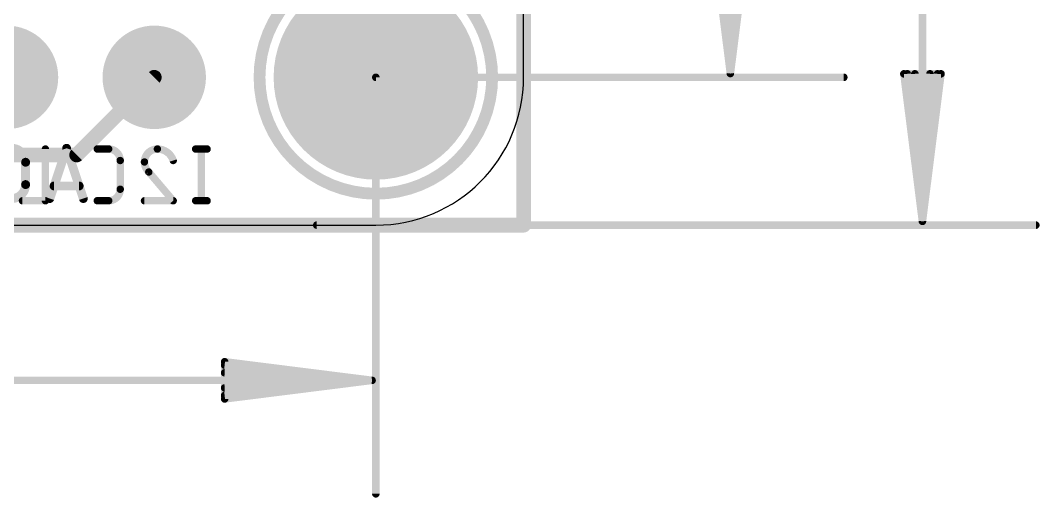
# Model space of a CAD drawing. Extents: x -0.1 to 34.3, y -4.7 to 17.9.
# Drawn here: x 16.75 to 34.27, y -4.68 to 3.52 of the extents above; entities that cross this region are included whole.
import ezdxf

# ---------------------------------------------------------------- set-up
doc = ezdxf.new("R2010")
doc.units = 0
for name, color, linetype in [('1', 12, 'CONTINUOUS'), ('16', 5, 'CONTINUOUS'), ('17', 110, 'CONTINUOUS'), ('20', 31, 'CONTINUOUS'), ('21', 40, 'CONTINUOUS'), ('22', 6, 'CONTINUOUS'), ('47', 253, 'CONTINUOUS')]:
    doc.layers.add(name, color=color, linetype=linetype)

# ---------------------------------------------------------------- blocks, each defined once
blk = doc.blocks.new('ROUNDP')
at = {"const_width": 0.5}
blk.add_lwpolyline([(0, -0.25, 1), (0, 0.25, 1), (0, -0.25)], format="xyb", dxfattribs=at)

msp = doc.modelspace()

# ---------------------------------------------------------------- linework, layer by layer
at = {"layer": '1', "const_width": 0.254}
for points in [[(25.4, 17.78), (25.4, 0)], [(17.7165, 1.2065), (19.05, 2.54)], [(13.589, 1.2065), (17.7165, 1.2065)], [(25.4, 0), (0, 0)]]:
    msp.add_lwpolyline(points, dxfattribs=at)
at = {"layer": '1', "const_width": 0.127}
for points in [[(19.0949, 2.4951, 1), (19.0051, 2.5849)], [(17.6716, 1.2514, 1), (17.7614, 1.1616)], [(17.7165, 1.143, 1), (17.7165, 1.27)], [(25.3365, 0, 1), (25.4635, 0)], [(25.4, -0.0635, 1), (25.4, 0.0635)]]:
    msp.add_lwpolyline(points, format="xyb", dxfattribs=at)
at = {"layer": '16', "const_width": 0.254}
for points in [[(25.4, 17.78), (25.4, 0)], [(25.4, 0), (0, 0)]]:
    msp.add_lwpolyline(points, dxfattribs=at)
at = {"layer": '16', "const_width": 0.127}
for points in [[(25.3365, 0, 1), (25.4635, 0)], [(25.4, -0.0635, 1), (25.4, 0.0635)]]:
    msp.add_lwpolyline(points, format="xyb", dxfattribs=at)
at = {"layer": '20'}
for p, q in [((25.4, 2.54), (25.4, 15.24)), ((2.54, 0), (22.86, 0))]:
    msp.add_line(p, q, dxfattribs=at)
msp.add_arc((22.86, 2.54), 2.54, 270, 0, dxfattribs=at)
at = {"layer": '21'}
for points, const_width in [([(22.86, 0.54, 1), (22.86, 4.54, 1), (22.86, 0.54)], 0.2032), ([(16.8377, 1.0809, 0.4142), (16.5978, 1.3208)], 0.1524), ([(17.5788, 1.3328, 1), (17.5065, 1.3088)], 0.0762), ([(17.5788, 1.3088, 1), (17.5065, 1.3328)], 0.0762), ([(16.8758, 1.0809, 1), (16.7996, 1.0809)], 0.0762), ([(16.7996, 1.0809, 1), (16.8758, 1.0809)], 0.0762), ([(16.5978, 0.4572, 0.4142), (16.8377, 0.6971)], 0.1524), ([(16.8758, 0.6971, 1), (16.7996, 0.6971)], 0.0762), ([(16.7996, 0.6971, 1), (16.8758, 0.6971)], 0.0762), ([(17.3267, 0.7112, 1), (17.3267, 0.635)], 0.0762), ([(17.7585, 0.635, 1), (17.7585, 0.7112)], 0.0762), ([(17.2186, 0.4692, 1), (17.2909, 0.4452)], 0.0762), ([(17.7944, 0.4452, 1), (17.8667, 0.4692)], 0.0762)]:
    msp.add_lwpolyline(points, format="xyb", dxfattribs=dict(at, const_width=const_width))
at = {"layer": '21', "const_width": 0.1524}
for points in [[(17.2548, 0.4572), (17.5426, 1.3208)], [(17.5426, 1.3208), (17.8305, 0.4572)], [(16.8377, 1.0809), (16.8377, 0.6971)], [(17.7585, 0.6731), (17.3267, 0.6731)]]:
    msp.add_lwpolyline(points, dxfattribs=at)
at = {"layer": '22', "const_width": 0.127}
for points in [[(17.1789, 1.3081), (17.1789, 0.4191)], [(18.2672, 1.3081), (18.0697, 1.3081)], [(19.9591, 1.3081), (19.7616, 1.3081)], [(19.8604, 1.3081), (19.8604, 0.4191)], [(18.4648, 0.6167), (18.4648, 1.1105)], [(18.956, 0.913), (19.3758, 0.4191)], [(17.1789, 0.4191), (16.7838, 0.4191)], [(18.0697, 0.4191), (18.2672, 0.4191)], [(19.3758, 0.4191), (18.8819, 0.4191)], [(19.9591, 0.4191), (19.7616, 0.4191)]]:
    msp.add_lwpolyline(points, dxfattribs=at)
at = {"layer": '22'}
for points, const_width in [([(17.2107, 1.3081, 1), (17.1472, 1.3081)], 0.0635), ([(18.0697, 1.3398, 1), (18.0697, 1.2764)], 0.0635), ([(18.2672, 1.3399, 1), (18.2672, 1.2764)], 0.0635), ([(18.4648, 1.1105, 0.4142), (18.2672, 1.3081)], 0.127), ([(18.2672, 1.2764, 1), (18.2672, 1.3398)], 0.0635), ([(19.1041, 1.3081, 0.4142), (18.8819, 1.0858)], 0.127), ([(19.3758, 1.1105, 0.3252), (19.1041, 1.3081)], 0.127), ([(19.1041, 1.3398, 1), (19.1041, 1.2764)], 0.0635), ([(19.1041, 1.2764, 1), (19.1041, 1.3398)], 0.0635), ([(19.7616, 1.3398, 1), (19.7616, 1.2764)], 0.0635), ([(19.8921, 1.3081, 1), (19.8286, 1.3081)], 0.0635), ([(19.9591, 1.2764, 1), (19.9591, 1.3398)], 0.0635), ([(18.4965, 1.1105, 1), (18.433, 1.1105)], 0.0635), ([(18.433, 1.1105, 1), (18.4965, 1.1105)], 0.0635), ([(18.9136, 1.0858, 1), (18.8501, 1.0859)], 0.0635), ([(18.8819, 1.0858, 0.2053), (18.956, 0.913)], 0.127), ([(18.8501, 1.0858, 1), (18.9136, 1.0858)], 0.0635), ([(19.3456, 1.1008, 1), (19.406, 1.1203)], 0.0635), ([(18.9802, 0.9336, 1), (18.9318, 0.8924)], 0.0635), ([(18.9341, 0.89, 1), (18.9779, 0.936)], 0.0635), ([(18.2672, 0.4191, 0.4142), (18.4648, 0.6167)], 0.127), ([(18.4965, 0.6167, 1), (18.433, 0.6167)], 0.0635), ([(18.433, 0.6167, 1), (18.4965, 0.6167)], 0.0635), ([(16.7838, 0.4509, 1), (16.7838, 0.3874)], 0.0635), ([(17.1472, 0.4191, 1), (17.2107, 0.4191)], 0.0635), ([(17.1789, 0.3874, 1), (17.1789, 0.4509)], 0.0635), ([(18.0697, 0.4509, 1), (18.0697, 0.3874)], 0.0635), ([(18.2672, 0.4509, 1), (18.2672, 0.3874)], 0.0635), ([(18.2672, 0.3874, 1), (18.2672, 0.4509)], 0.0635), ([(18.8819, 0.4509, 1), (18.8819, 0.3874)], 0.0635), ([(19.3516, 0.3985, 1), (19.4, 0.4397)], 0.0635), ([(19.3758, 0.3874, 1), (19.3758, 0.4509)], 0.0635), ([(19.7616, 0.4509, 1), (19.7616, 0.3874)], 0.0635), ([(19.8286, 0.4191, 1), (19.8921, 0.4191)], 0.0635), ([(19.9591, 0.3874, 1), (19.9591, 0.4509)], 0.0635)]:
    msp.add_lwpolyline(points, format="xyb", dxfattribs=dict(at, const_width=const_width))
at = {"layer": '47', "const_width": 0.13}
for points in [[(32.258, 17.715), (32.258, 0.065)], [(28.956, 15.175), (28.956, 2.605)], [(28.956, 2.605), (28.6368, 5.14)], [(28.956, 2.605), (28.696, 5.14)], [(28.956, 2.605), (28.826, 5.14)], [(29.2752, 5.14), (28.956, 2.605)], [(29.086, 5.14), (28.956, 2.605)], [(29.216, 5.14), (28.956, 2.605)], [(32.258, 0.065), (31.9388, 2.6)], [(31.9388, 2.6), (32.5772, 2.6)], [(32.258, 0.065), (31.998, 2.6)], [(32.258, 0.065), (32.128, 2.6)], [(32.5772, 2.6), (32.258, 0.065)], [(32.388, 2.6), (32.258, 0.065)], [(32.518, 2.6), (32.258, 0.065)], [(22.86, 2.54), (30.906, 2.54)], [(22.86, 2.54), (22.86, -4.617)], [(21.844, 0), (34.208, 0)], [(22.795, -2.667), (20.26, -2.3478)], [(20.26, -2.3478), (20.26, -2.9862)], [(22.795, -2.667), (20.26, -2.407)], [(2.605, -2.667), (22.795, -2.667)], [(22.795, -2.667), (20.26, -2.537)], [(20.26, -2.9862), (22.795, -2.667)], [(20.26, -2.797), (22.795, -2.667)], [(20.26, -2.927), (22.795, -2.667)]]:
    msp.add_lwpolyline(points, dxfattribs=at)
at = {"layer": '47', "const_width": 0.065}
for points in [[(28.9238, 2.6091, 1), (28.9882, 2.6009)], [(28.9237, 2.6083, 1), (28.9883, 2.6017)], [(28.9235, 2.6033, 1), (28.9885, 2.6067)], [(28.9235, 2.6067, 1), (28.9885, 2.6033)], [(28.9235, 2.605, 1), (28.9885, 2.605)], [(28.9237, 2.6017, 1), (28.9883, 2.6083)], [(28.9238, 2.6009, 1), (28.9882, 2.6091)], [(31.971, 2.6041, 1), (31.9065, 2.5959)], [(31.9388, 2.6325, 1), (31.9388, 2.5675)], [(32.0303, 2.6033, 1), (31.9657, 2.5967)], [(32.1605, 2.6017, 1), (32.0955, 2.5983)], [(32.4205, 2.5983, 1), (32.3555, 2.6017)], [(32.5503, 2.5967, 1), (32.4857, 2.6033)], [(32.6095, 2.5959, 1), (32.545, 2.6041)], [(32.5772, 2.5675, 1), (32.5772, 2.6325)], [(22.86, 2.5725, 1), (22.86, 2.5075)], [(22.8925, 2.54, 1), (22.8275, 2.54)], [(30.906, 2.5075, 1), (30.906, 2.5725)], [(21.844, 0.0325, 1), (21.844, -0.0325)], [(32.2258, 0.0691, 1), (32.2902, 0.0609)], [(32.2257, 0.0683, 1), (32.2903, 0.0617)], [(32.2255, 0.0633, 1), (32.2905, 0.0667)], [(32.2255, 0.0667, 1), (32.2905, 0.0633)], [(32.2255, 0.065, 1), (32.2905, 0.065)], [(32.2257, 0.0617, 1), (32.2903, 0.0683)], [(32.2258, 0.0609, 1), (32.2902, 0.0691)], [(34.208, -0.0325, 1), (34.208, 0.0325)], [(20.2641, -2.3155, 1), (20.2559, -2.38)], [(20.2925, -2.3478, 1), (20.2275, -2.3478)], [(20.2633, -2.3747, 1), (20.2567, -2.4393)], [(20.2617, -2.5045, 1), (20.2583, -2.5695)], [(22.7991, -2.6992, 1), (22.7909, -2.6348)], [(22.7909, -2.6992, 1), (22.7991, -2.6348)], [(22.7983, -2.6993, 1), (22.7917, -2.6347)], [(22.7917, -2.6993, 1), (22.7983, -2.6347)], [(22.7933, -2.6995, 1), (22.7967, -2.6345)], [(22.7967, -2.6995, 1), (22.7933, -2.6345)], [(22.795, -2.6995, 1), (22.795, -2.6345)], [(20.2583, -2.7645, 1), (20.2617, -2.8295)], [(20.2567, -2.8947, 1), (20.2633, -2.9593)], [(20.2559, -2.954, 1), (20.2641, -3.0185)], [(20.2275, -2.9862, 1), (20.2925, -2.9862)], [(22.8275, -4.617, 1), (22.8925, -4.617)]]:
    msp.add_lwpolyline(points, format="xyb", dxfattribs=at)

# ---------------------------------------------------------------- block references
at = {"layer": '17', "xscale": 3.516, "yscale": 3.516}
msp.add_blockref('ROUNDP', (22.86, 2.54), dxfattribs=at)
msp.add_blockref('ROUNDP', (22.86, 2.54), dxfattribs=at)
at = {"layer": '17', "xscale": 1.778, "yscale": 1.778, "rotation": 90}
for p in [(16.51, 2.54), (16.51, 2.54), (19.05, 2.54), (19.05, 2.54)]:
    msp.add_blockref('ROUNDP', p, dxfattribs=at)

doc.saveas('drawing.dxf')
